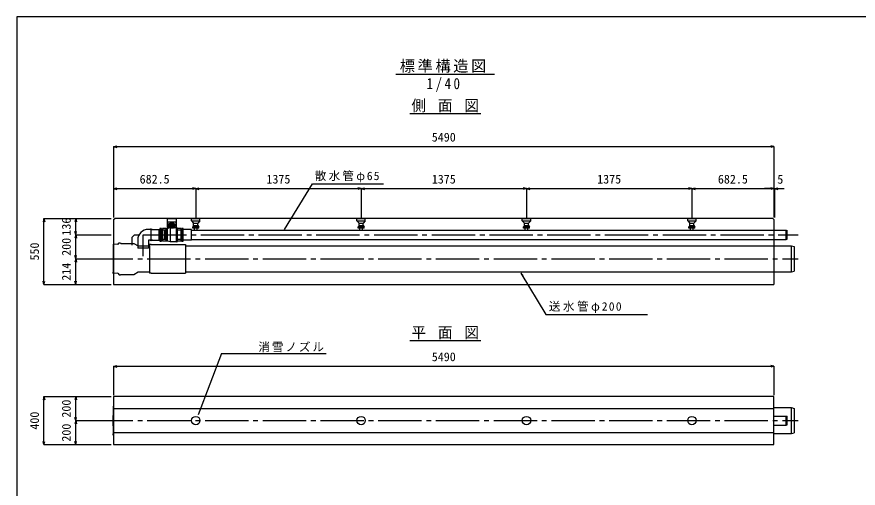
# Model space of a CAD drawing. Units: millimetres on the paper, enlarged 15 times, with parts at other scales. Extents: x -2095 to 4782, y -3105 to 1486.
# Drawn here: x -2095 to 528, y 16 to 1486 of the extents above; entities that cross this region are included whole.
import ezdxf
from ezdxf.enums import TextEntityAlignment as Align

# ---------------------------------------------------------------- set-up
doc = ezdxf.new("R2010")
doc.units = ezdxf.units.MM
doc.header["$LTSCALE"] = 15
for name, pattern in [('CHAIN1', [8, 5, -1, 1, -1]), ('CHAIN2', [12, 9, -1, 1, -1]), ('DOUBLE_CHAIN2', [12.8, 9, -1, 0.6, -0.6, 0.6, -1])]:
    doc.linetypes.add(name, pattern=pattern)
for name, color, linetype in [('1-0', 7, 'Continuous'), ('1-1_製品図', 3, 'Continuous'), ('1-2_HIVP', 4, 'Continuous'), ('1-4', 7, 'Continuous'), ('1-6', 4, 'Continuous'), ('1-A', 5, 'Continuous'), ('1-F', 7, 'Continuous'), ('2-0_外寸', 7, 'Continuous')]:
    doc.layers.add(name, color=color, linetype=linetype)
doc.styles.add('ＭＳ ゴシック', font='')
doc.styles.get('ＭＳ ゴシック').set_extended_font_data('MS Gothic')

msp = doc.modelspace()

# ---------------------------------------------------------------- linework, layer by layer
at = {"layer": '1-0'}
for p, q in [((-523.52, 686.1), (-515.93, 678.84)), ((-1456.95, 435.91), (-1529.62, 244.67)), ((-1456.95, 435.91), (-1130.73, 435.91))]:
    msp.add_line(p, q, dxfattribs=at)
at = {"layer": '1-1_製品図'}
for p, q in [((-1793.02, 853.45), (-1789.27, 857.2)), ((-1793.02, 853.45), (-1793.02, 650.95)), ((265.73, 853.45), (265.73, 650.95)), ((-1793.02, 650.95), (265.73, 650.95)), ((-1793.02, 264.22), (265.73, 264.22)), ((-1793.02, 189.22), (265.73, 189.22))]:
    msp.add_line(p, q, dxfattribs=at)
at = {"layer": '1-1_製品図', "color": 7, "linetype": 'CHAIN2'}
for p, q in [((-1701.12, 806.2), (340.73, 806.2)), ((-1868.02, 731.2), (340.73, 731.2)), ((-1868.02, 226.72), (340.73, 226.72))]:
    msp.add_line(p, q, dxfattribs=at)
at = {"layer": '1-1_製品図'}
msp.add_lwpolyline([(265.73, 853.45), (261.98, 857.2), (-1789.27, 857.2)], dxfattribs=at)
msp.add_lwpolyline([(-1793.02, 151.72), (265.73, 151.72), (265.73, 301.72), (-1793.02, 301.72)], close=True, dxfattribs=at)
at = {"layer": '1-2_HIVP', "color": 7}
for p, q in [((-1260.42, 822.94), (-1173.45, 964.93)), ((-1173.45, 964.93), (-951.89, 964.93)), ((-523.52, 686.1), (-445.68, 557.77)), ((-445.68, 557.77), (-128.68, 557.77))]:
    msp.add_line(p, q, dxfattribs=at)
at = {"layer": '1-2_HIVP'}
for p, q in [((-2010.22, 857.2), (-2012.94, 847.06)), ((-2010.22, 650.95), (-2010.22, 857.2)), ((-2010.22, 857.2), (-2007.5, 847.06)), ((-2010.22, 857.2), (-1911.03, 857.2)), ((-1911.03, 857.2), (-1913.75, 847.06)), ((-1911.03, 806.2), (-1911.03, 857.2)), ((-1911.03, 857.2), (-1908.31, 847.06)), ((-1911.03, 857.2), (-1800.89, 857.2)), ((-1911.03, 806.2), (-1913.75, 816.34)), ((-1911.03, 806.2), (-1908.31, 816.34)), ((-1550.16, 820.45), (303.98, 820.45)), ((303.98, 820.45), (306.98, 819.65)), ((303.98, 791.95), (303.98, 820.45)), ((306.98, 792.76), (306.98, 819.65)), ((-1911.03, 806.2), (-1913.75, 796.06)), ((-1911.03, 731.2), (-1911.03, 806.2)), ((-1911.03, 806.2), (-1908.31, 796.06)), ((-1911.03, 806.2), (-1800.89, 806.2)), ((-1550.16, 791.95), (303.98, 791.95)), ((303.98, 791.95), (306.98, 792.76)), ((-1568.9, 771.7), (319.73, 771.7)), ((320.1, 690.7), (320.1, 771.7)), ((320.1, 771.7), (328.73, 769.39)), ((328.73, 769.39), (328.73, 693.01)), ((-1911.03, 731.2), (-1913.75, 741.34)), ((-1911.03, 731.2), (-1908.31, 741.34)), ((-1911.03, 731.2), (-1913.75, 721.06)), ((-1911.03, 650.95), (-1911.03, 731.2)), ((-1911.03, 731.2), (-1908.31, 721.06)), ((-1911.03, 731.2), (-1800.89, 731.2)), ((-1568.9, 690.7), (319.73, 690.7)), ((320.1, 690.7), (328.73, 693.01)), ((-2010.22, 650.95), (-2012.94, 661.09)), ((-2010.22, 650.95), (-2007.5, 661.09)), ((-1911.03, 650.95), (-1913.75, 661.09)), ((-1911.03, 650.95), (-1908.31, 661.09)), ((-2010.22, 650.95), (-1911.03, 650.95)), ((-1911.03, 650.95), (-1800.89, 650.95)), ((-1794.9, 272.21), (-1794.9, 181.23)), ((-1793.02, 272.14), (-1794.9, 272.21)), ((265.73, 267.22), (319.73, 267.22)), ((320.1, 186.22), (320.1, 267.22)), ((320.1, 267.22), (328.73, 264.91)), ((328.73, 264.91), (328.73, 188.53)), ((-1794.9, 210.59), (-1794.9, 242.84)), ((-1793.02, 242.78), (-1794.9, 242.84)), ((265.73, 240.97), (303.98, 240.97)), ((303.98, 240.97), (306.98, 240.16)), ((303.98, 212.47), (303.98, 240.97)), ((306.98, 213.27), (306.98, 240.16)), ((-1793.02, 210.66), (-1794.9, 210.59)), ((265.73, 212.47), (303.98, 212.47)), ((303.98, 212.47), (306.98, 213.27)), ((-1794.9, 181.23), (-1794.9, 185.51)), ((265.73, 186.22), (319.73, 186.22)), ((320.1, 186.22), (328.73, 188.53)), ((-1793.02, 181.3), (-1794.9, 181.23))]:
    msp.add_line(p, q, dxfattribs=at)
at = {"layer": '1-4'}
for p, q in [((-1550.21, 849.7), (-1550.21, 857.2)), ((-1550.21, 857.2), (-1523.96, 857.2)), ((-1550.21, 849.7), (-1543.65, 842.2)), ((-1550.21, 849.7), (-1523.96, 849.7)), ((-1543.65, 834.7), (-1543.65, 842.2)), ((-1543.65, 842.2), (-1530.52, 842.2)), ((-1523.96, 849.7), (-1530.52, 842.2)), ((-1530.52, 834.7), (-1530.52, 842.2)), ((-1523.96, 849.7), (-1523.96, 857.2)), ((-1034.58, 849.7), (-1034.58, 857.2)), ((-1034.58, 857.2), (-1008.33, 857.2)), ((-1034.58, 849.7), (-1028.02, 842.2)), ((-1034.58, 849.7), (-1008.33, 849.7)), ((-1028.02, 834.7), (-1028.02, 842.2)), ((-1028.02, 842.2), (-1014.9, 842.2)), ((-1008.33, 849.7), (-1014.9, 842.2)), ((-1014.9, 834.7), (-1014.9, 842.2)), ((-1008.33, 849.7), (-1008.33, 857.2)), ((-518.96, 849.7), (-518.96, 857.2)), ((-518.96, 857.2), (-492.71, 857.2)), ((-518.96, 849.7), (-512.4, 842.2)), ((-518.96, 849.7), (-492.71, 849.7)), ((-512.4, 834.7), (-512.4, 842.2)), ((-512.4, 842.2), (-499.27, 842.2)), ((-492.71, 849.7), (-499.27, 842.2)), ((-499.27, 834.7), (-499.27, 842.2)), ((-492.71, 849.7), (-492.71, 857.2)), ((-3.33, 849.7), (-3.33, 857.2)), ((-3.33, 857.2), (22.92, 857.2)), ((-3.33, 849.7), (3.23, 842.2)), ((-3.33, 849.7), (22.92, 849.7)), ((3.23, 834.7), (3.23, 842.2)), ((3.23, 842.2), (16.35, 842.2)), ((22.92, 849.7), (16.35, 842.2)), ((16.35, 834.7), (16.35, 842.2)), ((22.92, 849.7), (22.92, 857.2)), ((-1543.65, 834.7), (-1546.46, 830.95)), ((-1546.46, 830.95), (-1527.71, 830.95)), ((-1543.65, 834.7), (-1530.52, 834.7)), ((-1541.21, 820.51), (-1541.21, 827.2)), ((-1532.96, 820.51), (-1532.96, 827.2)), ((-1530.52, 834.7), (-1527.71, 830.95)), ((-1527.71, 827.2), (-1527.71, 830.95)), ((-1028.02, 834.7), (-1030.83, 830.95)), ((-1030.83, 830.95), (-1012.08, 830.95)), ((-1028.02, 834.7), (-1014.9, 834.7)), ((-1025.58, 820.51), (-1025.58, 827.2)), ((-1017.33, 820.51), (-1017.33, 827.2)), ((-1014.9, 834.7), (-1012.08, 830.95)), ((-1012.08, 827.2), (-1012.08, 830.95)), ((-512.4, 834.7), (-515.21, 830.95)), ((-515.21, 830.95), (-496.46, 830.95)), ((-512.4, 834.7), (-499.27, 834.7)), ((-509.96, 820.51), (-509.96, 827.2)), ((-501.71, 820.51), (-501.71, 827.2)), ((-499.27, 834.7), (-496.46, 830.95)), ((-496.46, 827.2), (-496.46, 830.95)), ((3.23, 834.7), (0.42, 830.95)), ((0.42, 830.95), (19.17, 830.95)), ((3.23, 834.7), (16.35, 834.7)), ((5.67, 820.51), (5.67, 827.2)), ((13.92, 820.51), (13.92, 827.2)), ((16.35, 834.7), (19.17, 830.95)), ((19.17, 827.2), (19.17, 830.95))]:
    msp.add_line(p, q, dxfattribs=at)
for points in [[(-1527.71, 827.2), (-1546.46, 827.2), (-1546.46, 830.95)], [(-1012.08, 827.2), (-1030.83, 827.2), (-1030.83, 830.95)], [(-496.46, 827.2), (-515.21, 827.2), (-515.21, 830.95)], [(19.17, 827.2), (0.42, 827.2), (0.42, 830.95)]]:
    msp.add_lwpolyline(points, dxfattribs=at)
for centre in [(-1537.08, 226.72), (-1021.46, 226.72), (-505.83, 226.72), (9.79, 226.72)]:
    msp.add_circle(centre, 13.12, dxfattribs=at)
at = {"layer": '1-6'}
for p, q in [((-1793.02, 1081.23), (-1782.88, 1083.94)), ((-1793.02, 1081.23), (265.73, 1081.23)), ((-1793.02, 1081.23), (-1782.88, 1078.51)), ((-1793.02, 1081.23), (-1793.02, 950.33)), ((265.73, 1081.23), (255.59, 1083.94)), ((265.73, 1081.23), (255.59, 1078.51)), ((265.73, 1081.23), (265.73, 950.33)), ((-1793.02, 950.33), (-1782.88, 953.05)), ((-1793.02, 950.33), (-1782.88, 953.05)), ((-1793.02, 950.33), (-1763.02, 950.33)), ((-1793.02, 950.33), (-1782.88, 947.61)), ((-1793.02, 950.33), (-1793.02, 859.72)), ((-1793.02, 950.33), (-1537.08, 950.33)), ((-1793.02, 950.33), (-1782.88, 947.61)), ((-1537.08, 950.33), (-1547.23, 953.05)), ((-1537.08, 950.33), (-1547.23, 947.61)), ((-1537.08, 950.33), (-1526.94, 953.05)), ((-1537.08, 950.33), (-1537.08, 859.72)), ((-1537.08, 950.33), (-1021.46, 950.33)), ((-1537.08, 950.33), (-1526.94, 947.61)), ((-1021.46, 950.33), (-1031.6, 953.05)), ((-1021.46, 950.33), (-1031.6, 947.61)), ((-1021.46, 950.33), (-1011.32, 953.05)), ((-1021.46, 950.33), (-1021.46, 859.72)), ((-1021.46, 950.33), (-505.83, 950.33)), ((-1021.46, 950.33), (-1011.32, 947.61)), ((-505.83, 950.33), (-515.98, 953.05)), ((-505.83, 950.33), (-515.98, 947.61)), ((-505.83, 950.33), (-495.69, 953.05)), ((-505.83, 950.33), (-505.83, 859.72)), ((-505.83, 950.33), (9.79, 950.33)), ((-505.83, 950.33), (-495.69, 947.61)), ((9.79, 950.33), (-0.35, 953.05)), ((9.79, 950.33), (-0.35, 947.61)), ((9.79, 950.33), (19.93, 953.05)), ((9.79, 950.33), (9.79, 859.72)), ((9.79, 950.33), (265.73, 950.33)), ((9.79, 950.33), (19.93, 947.61)), ((265.73, 950.33), (235.73, 950.33)), ((265.73, 950.33), (255.59, 953.05)), ((265.73, 950.33), (255.59, 953.05)), ((265.73, 950.33), (255.59, 947.61)), ((265.73, 950.33), (255.59, 947.61)), ((265.73, 950.33), (265.73, 859.72)), ((265.73, 950.33), (267.6, 950.33)), ((265.73, 950.33), (265.73, 859.72)), ((267.6, 950.33), (277.75, 953.05)), ((267.6, 950.33), (297.6, 950.33)), ((267.6, 950.33), (277.75, 947.61)), ((267.6, 950.33), (267.6, 859.72)), ((-1911.03, 857.2), (-1800.89, 857.2)), ((-1793.02, 396.29), (-1782.88, 399.01)), ((-1793.02, 396.29), (265.73, 396.29)), ((-1793.02, 396.29), (-1782.88, 393.57)), ((-1793.02, 396.29), (-1793.02, 306.59)), ((265.73, 396.29), (255.59, 399.01)), ((265.73, 396.29), (255.59, 393.57)), ((265.73, 396.29), (265.73, 306.59)), ((-2010.22, 301.72), (-2012.94, 291.58)), ((-2010.22, 151.72), (-2010.22, 301.72)), ((-2010.22, 301.72), (-2007.5, 291.58)), ((-2010.22, 301.72), (-1911.03, 301.72)), ((-1911.03, 301.72), (-1913.75, 291.58)), ((-1911.03, 226.72), (-1911.03, 301.72)), ((-1911.03, 301.72), (-1908.31, 291.58)), ((-1911.03, 301.72), (-1800.89, 301.72)), ((-1911.03, 226.72), (-1913.75, 236.86)), ((-1911.03, 226.72), (-1908.31, 236.86)), ((-1911.03, 226.72), (-1913.75, 216.58)), ((-1911.03, 151.72), (-1911.03, 226.72)), ((-1911.03, 226.72), (-1908.31, 216.58)), ((-1911.03, 226.72), (-1800.89, 226.72)), ((-2010.22, 151.72), (-2012.94, 161.86)), ((-2010.22, 151.72), (-2007.5, 161.86)), ((-1911.03, 151.72), (-1913.75, 161.86)), ((-1911.03, 151.72), (-1908.31, 161.86)), ((-2010.22, 151.72), (-1911.03, 151.72)), ((-1911.03, 151.72), (-1800.89, 151.72))]:
    msp.add_line(p, q, dxfattribs=at)
at = {"layer": '1-A', "color": 3}
for p, q in [((-1626.13, 857.2), (-1598, 857.2)), ((-1626.13, 857.2), (-1626.13, 847.08)), ((-1626.13, 847.08), (-1624.81, 845.51)), ((-1626.13, 847.08), (-1626.13, 836.2)), ((-1626.13, 847.08), (-1598, 847.08)), ((-1626.13, 840.7), (-1626.13, 830.58)), ((-1624.81, 845.51), (-1624.81, 837.77)), ((-1599.31, 845.51), (-1624.81, 845.51)), ((-1598, 847.08), (-1599.31, 845.51)), ((-1599.31, 845.51), (-1599.31, 837.77)), ((-1598, 857.2), (-1598, 847.08)), ((-1598, 847.08), (-1598, 836.2)), ((-1598, 840.7), (-1598, 830.58)), ((-1626.13, 836.2), (-1624.81, 837.77)), ((-1626.13, 836.2), (-1598, 836.2)), ((-1626.13, 830.58), (-1598, 830.58)), ((-1599.31, 837.77), (-1624.81, 837.77)), ((-1598, 836.2), (-1599.31, 837.77)), ((-1779.52, 776.15), (-1794.9, 776.69)), ((-1794.9, 776.69), (-1794.9, 685.71)), ((-1779.52, 776.15), (-1775.52, 780.93)), ((-1716.79, 771.7), (-1681.4, 771.7)), ((-1681.4, 776.2), (-1681.4, 686.2)), ((-1675.77, 776.2), (-1681.4, 776.2)), ((-1675.77, 776.2), (-1675.77, 775.45)), ((-1675.77, 775.45), (-1574.52, 775.45)), ((-1574.52, 776.2), (-1568.9, 776.2)), ((-1574.52, 776.2), (-1574.52, 775.45)), ((-1568.9, 776.2), (-1568.9, 686.2)), ((-1779.52, 686.25), (-1794.9, 685.71)), ((-1779.52, 686.25), (-1775.52, 681.48)), ((-1772.14, 681.48), (-1770.79, 682.83)), ((-1716.79, 690.7), (-1681.4, 690.7)), ((-1675.77, 686.2), (-1681.4, 686.2)), ((-1574.52, 686.2), (-1574.52, 686.95)), ((-1574.52, 686.2), (-1568.9, 686.2)), ((-1775.52, 681.48), (-1772.14, 681.48))]:
    msp.add_line(p, q, dxfattribs=at)
at = {"layer": '1-A'}
for p, q in [((-1621.79, 835.19), (-1621.04, 840.07)), ((-1603.04, 840.07), (-1621.04, 840.07)), ((-1617.23, 844.57), (-1617.23, 840.38)), ((-1615.04, 845.58), (-1615.04, 844.57)), ((-1609.04, 845.58), (-1615.04, 845.58)), ((-1614.64, 844.57), (-1614.64, 840.07)), ((-1614.63, 845.58), (-1614.63, 844.57)), ((-1609.44, 845.58), (-1609.44, 844.57)), ((-1609.44, 844.57), (-1609.44, 840.07)), ((-1609.04, 845.58), (-1609.04, 844.57)), ((-1673.18, 822.52), (-1684.81, 822.52)), ((-1676.93, 822.52), (-1676.93, 789.89)), ((-1675.23, 822.52), (-1649.35, 822.52)), ((-1652.02, 820.45), (-1652.02, 791.95)), ((-1652.02, 820.45), (-1652.02, 791.95)), ((-1644.1, 825.89), (-1649.35, 825.89)), ((-1649.35, 825.89), (-1649.35, 786.52)), ((-1649.35, 816.05), (-1644.1, 816.05)), ((-1644.1, 786.52), (-1644.1, 825.89)), ((-1644.1, 820.52), (-1640.73, 820.41)), ((-1643.59, 820.5), (-1643.59, 791.9)), ((-1642.72, 820.47), (-1642.72, 791.93)), ((-1641.86, 820.45), (-1641.86, 791.96)), ((-1640.99, 820.42), (-1640.99, 791.99)), ((-1640.73, 826.08), (-1640.73, 786.33)), ((-1630.6, 820.55), (-1640.73, 820.55)), ((-1633.8, 820.45), (-1633.27, 819.92)), ((-1633.8, 820.45), (-1633.8, 791.95)), ((-1633.27, 792.48), (-1633.27, 819.92)), ((-1630.6, 826.08), (-1630.6, 786.33)), ((-1625.31, 786.33), (-1625.31, 826.08)), ((-1602.29, 835.19), (-1621.79, 835.19)), ((-1621.41, 832.19), (-1621.79, 835.19)), ((-1621.6, 833.77), (-1621.6, 828.51)), ((-1602.66, 832.19), (-1621.41, 832.19)), ((-1618.04, 832.19), (-1618.04, 830.33)), ((-1606.04, 832.19), (-1606.04, 831.33)), ((-1595.91, 828.33), (-1603.04, 828.33)), ((-1597.6, 828.33), (-1597.6, 784.08)), ((-1594.79, 827.2), (-1594.79, 785.2)), ((-1583.35, 820.55), (-1594.79, 820.55)), ((-1583.35, 826.08), (-1594.23, 826.08)), ((-1581.29, 820.52), (-1583.35, 820.45)), ((-1582.66, 791.93), (-1582.66, 820.47)), ((-1581.8, 791.9), (-1581.8, 820.5)), ((-1581.29, 825.89), (-1581.29, 786.52)), ((-1576.04, 825.89), (-1581.29, 825.89)), ((-1576.04, 816.05), (-1581.29, 816.05)), ((-1576.04, 786.52), (-1576.04, 825.89)), ((-1717.43, 789.84), (-1717.43, 764.93)), ((-1671.48, 789.89), (-1684.81, 789.89)), ((-1676.93, 789.89), (-1652.02, 789.89)), ((-1675.23, 789.89), (-1649.35, 789.89)), ((-1649.35, 796.36), (-1644.1, 796.36)), ((-1644.1, 791.89), (-1640.73, 791.99)), ((-1630.6, 791.85), (-1640.73, 791.85)), ((-1633.27, 792.48), (-1633.8, 791.95)), ((-1583.35, 791.85), (-1594.79, 791.85)), ((-1581.29, 791.89), (-1583.35, 791.95)), ((-1576.04, 796.36), (-1581.29, 796.36)), ((-1550.16, 789.89), (-1576.04, 789.89)), ((-1649.35, 786.52), (-1644.1, 786.52)), ((-1595.91, 784.08), (-1616.91, 784.08)), ((-1581.29, 786.52), (-1576.04, 786.52))]:
    msp.add_line(p, q, dxfattribs=at)
at = {"layer": '1-A', "color": 7}
for p, q in [((-1728.23, 806.2), (-1736.18, 798.25)), ((-1736.18, 798.25), (-1736.18, 774.14)), ((-1728.23, 806.2), (-1713.94, 806.2))]:
    msp.add_line(p, q, dxfattribs=at)
at = {"layer": '1-A', "color": 7, "linetype": 'CHAIN1'}
msp.add_line((-1701.12, 739.45), (-1701.12, 806.2), dxfattribs=at)
at = {"layer": '1-A', "color": 4}
msp.add_line((-1794.9, 685.71), (-1794.9, 689.99), dxfattribs=at)
at = {"layer": '1-A'}
for points in [[(-1606.84, 840.07), (-1606.84, 844.57), (-1617.23, 844.57)], [(-1602.66, 832.19), (-1602.29, 835.19), (-1603.04, 840.07)], [(-1676.93, 822.52), (-1652.02, 822.52), (-1652.02, 789.89)], [(-1620.26, 827.43), (-1625.31, 826.08), (-1640.73, 826.08)], [(-1616.91, 827.29), (-1616.91, 784.08), (-1625.31, 786.33), (-1640.73, 786.33)], [(-1583.35, 826.08), (-1583.35, 786.33), (-1594.23, 786.33)], [(-1550.16, 789.89), (-1550.16, 822.52), (-1576.04, 822.52)], [(-1684.81, 789.84), (-1684.81, 764.93), (-1717.43, 764.93)]]:
    msp.add_lwpolyline(points, dxfattribs=at)
at = {"layer": '1-A', "color": 3}
for points in [[(-1775.52, 780.93), (-1772.14, 780.93), (-1770.79, 779.58)], [(-1770.79, 779.58), (-1730.43, 779.58), (-1716.79, 771.7)], [(-1770.79, 682.83), (-1730.43, 682.83), (-1716.79, 690.7)], [(-1675.77, 686.2), (-1675.77, 686.95), (-1574.52, 686.95)]]:
    msp.add_lwpolyline(points, dxfattribs=at)
at = {"layer": '1-A'}
for centre, radius, start, end in [((-1686.7, 791.74), 30.84, 86.47424, 183.43266), ((-1623.48, 828.51), 1.88, 285.00002, 359.99997), ((-1621.04, 830.33), 3, 285.00003, 359.99998), ((-1612.7, 854.39), 26.9, 258.54565, 284.33224), ((-1603.04, 831.33), 3, 180, 269.99998), ((-1595.91, 827.2), 1.12, 359.99998, 90.00003), ((-1594.23, 826.64), 0.563, 180, 269.99998), ((-1595.91, 785.2), 1.12, 270, 359.99998), ((-1594.23, 785.77), 0.563, 90.00003, 180)]:
    msp.add_arc(centre, radius, start, end, dxfattribs=at)
at = {"layer": '1-A', "color": 6, "linetype": 'DOUBLE_CHAIN2'}
for centre, radius, start, end in [((-1676.75, 820.4), 3, 0, 135.86217), ((-1676.75, 820.4), 2.44, 0, 121.00818), ((-1676.75, 820.4), 1.88, 0, 90), ((-1676.75, 820.4), 1.31, 0, 90), ((-1676.75, 820.4), 0.75, 0, 90), ((-1676.75, 791.9), 3, 224.13783, 0), ((-1676.75, 791.9), 2.44, 238.99182, 0), ((-1676.75, 791.9), 0.75, 270, 0), ((-1676.75, 791.9), 1.31, 270, 0), ((-1676.75, 791.9), 1.88, 270, 0)]:
    msp.add_arc(centre, radius, start, end, dxfattribs=at)
at = {"layer": '1-F', "color": 3}
for p, q in [((-913.33, 1307.67), (-606.04, 1307.67)), ((-869.83, 1184.52), (-648.62, 1184.52)), ((-869.83, 476.86), (-648.62, 476.86))]:
    msp.add_line(p, q, dxfattribs=at)
at = {"layer": '2-0_外寸', "color": 5}
for p, q in [((-2094.86, 1486.01), (-2094.86, -1453.99)), ((2105.14, 1486.01), (-2094.86, 1486.01))]:
    msp.add_line(p, q, dxfattribs=at)

# ---------------------------------------------------------------- texts
at = {"layer": '1-0', "char_height": 26.39, "attachment_point": 7, "style": 'ＭＳ ゴシック'}
for s, insert in [('\\T1.2;散水管φ65', (-1166.04, 969.57)), ('\\T1.22;送水管φ200', (-436.19, 562.52)), ('\\T1.17;消雪ノズル', (-1341.76, 440.02))]:
    msp.add_mtext(s, dxfattribs=dict(at, insert=insert))
at = {"layer": '1-2_HIVP', "style": 'ＭＳ ゴシック'}
for s, p in [('136', (-1918.53, 803.58)), ('200', (-1918.53, 740.58)), ('550', (-2017.72, 725.95)), ('214', (-1918.53, 662.95))]:
    msp.add_text(s, height=27.49, rotation=90, dxfattribs=at).set_placement(p, align=Align.BOTTOM_LEFT)
at = {"layer": '1-6', "style": 'ＭＳ ゴシック'}
for s, p in [('5490', (-801.15, 1088.73)), ('682.5', (-1711.93, 957.83)), ('1375', (-1316.77, 957.83)), ('1375', (-801.15, 957.83)), ('1375', (-285.52, 957.83)), ('682.5', (90.88, 957.83)), ('5', (276.14, 957.29)), ('5490', (-801.15, 403.79))]:
    msp.add_text(s, height=27.49, dxfattribs=at).set_placement(p, align=Align.BOTTOM_LEFT)
for s, p in [('200', (-1918.53, 236.09)), ('400', (-2017.72, 198.59)), ('200', (-1918.53, 161.09))]:
    msp.add_text(s, height=27.49, rotation=90, dxfattribs=at).set_placement(p, align=Align.BOTTOM_LEFT)
at = {"layer": '1-F', "char_height": 34.84, "attachment_point": 7, "style": 'ＭＳ ゴシック'}
for s, insert in [('\\T1.17;標準構造図', (-901.09, 1311.42)), ('\\T1.39;\\W0.85;1/40', (-817.3, 1251.93)), ('\\T1.22;\\W0.95;側\\~面\\~図', (-864.32, 1188.24)), ('\\T1.22;\\W0.95;平\\~面\\~図', (-864.32, 480.58))]:
    msp.add_mtext(s, dxfattribs=dict(at, insert=insert))

doc.saveas('drawing.dxf')
